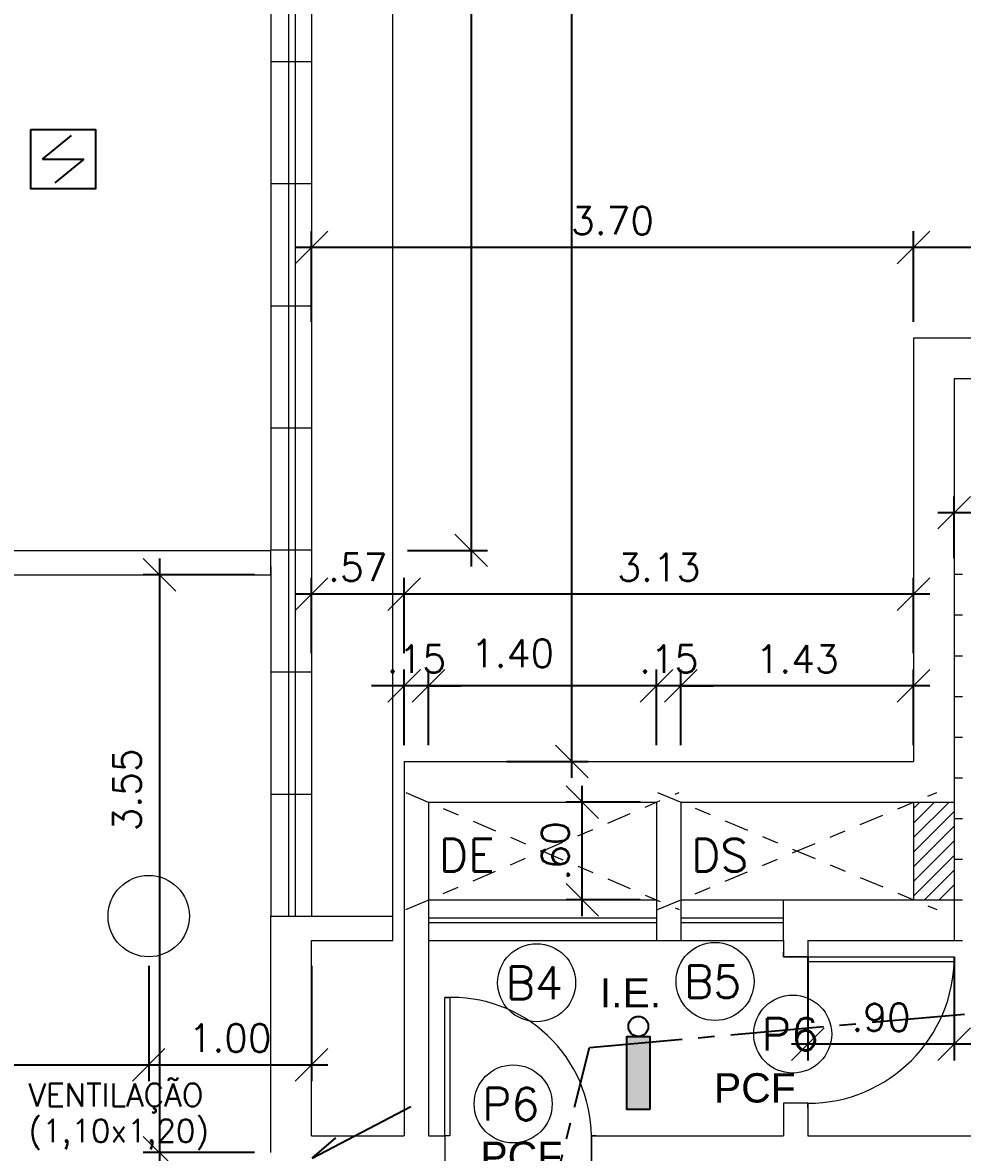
# Model space of a CAD drawing. Header units: millimetres. Extents: x 521 to 1055, y 261 to 520.
# Drawn here: x 545.29 to 551.06, y 403.8 to 410.74 of the extents above; entities that cross this region are included whole.
import ezdxf

# ---------------------------------------------------------------- set-up
doc = ezdxf.new("R2010")
doc.units = ezdxf.units.MM
for name, pattern in [('CENTER2', [28.575, 19.05, -3.175, 3.175, -3.175]), ('CONTINU', [0]), ('DASHDOT', [1, 0.5, -0.25, 0, -0.25])]:
    doc.linetypes.add(name, pattern=pattern)
doc.layers.add('0.1', color=8, linetype='Continuous', lineweight=13)
doc.layers.add('ppci', color=8, linetype='Continuous')
doc.styles.add('ROMANS', font='romans')
doc.styles.get("Standard").update_dxf_attribs({"font": 'romans.shx'})
doc.styles.add('STYLE1', font='sanss___.ttf')
doc.dimstyles.new('Fares Eng - 50', dxfattribs={"dimscale": 2, "dimtxt": 0.085, "dimasz": 0.1, "dimexe": 0.05, "dimexo": 0.05, "dimgap": 0.04, "dimtad": 1, "dimzin": 4, "dimdsep": 46, "dimtxsty": 'ROMANS', "dimblk1": 'OBLIQUE', "dimblk2": 'OBLIQUE', "dimsah": 1, "dimcen": 0.05, "dimdle": 0.05, "dimclrd": 8, "dimclre": 8, "dimclrt": 8, "dimaunit": 1, "dimadec": 0, "dimazin": 0, "dimtfac": 1, "dimtix": 1, "dimtmove": 2, "dimatfit": 0, "dimldrblk": 'OPEN90', "dimfxl": 1, "dimtolj": 1, "dimtzin": 0, "dimarcsym": 0})

# ---------------------------------------------------------------- blocks, each defined once
blk = doc.blocks.new('P90')
for points in [[(0.075, 0.93), (0.075, 0.9), (-0.075, 0.9), (-0.075, 0.93)], [(0.075, -0.03), (0.075, 0), (-0.075, 0), (-0.075, -0.03)]]:
    blk.add_lwpolyline(points)
blk.add_lwpolyline([(0.975, 0.87), (0.075, 0.87), (0.075, 0.9), (0.975, 0.9)], close=True)
at = {"color": 8}
blk.add_arc((0.075, 0.9), 0.9, 270, 0, dxfattribs=at)
blk = doc.blocks.new('_OBLIQUE')
at = {"color": 0, "linetype": 'ByBlock'}
blk.add_line((-0.5, -0.5), (0.5, 0.5), dxfattribs=at)
blk = doc.blocks.new('*D1192')
at = {"layer": '0.1', "color": 8, "linetype": 'CONTINU', "lineweight": -2, "transparency": 16777216}
for p, q in [((551.014, 407.4465), (551.014, 407.825)), ((552.214, 407.4465), (552.214, 407.825)), ((552.314, 407.725), (550.914, 407.725))]:
    blk.add_line(p, q, dxfattribs=at)
at = {"layer": 'DEFPOINTS', "color": 0, "linetype": 'CONTINU', "lineweight": -2, "transparency": 16777216}
for p in [(551.014, 407.725), (551.014, 407.3465), (552.214, 407.3465)]:
    blk.add_point(p, dxfattribs=at)
at = {"layer": '0.1', "color": 8, "linetype": 'CONTINU', "lineweight": -2, "transparency": 16777216, "xscale": 0.2, "yscale": 0.2, "zscale": 0.2, "rotation": 180}
blk.add_blockref('_OBLIQUE', (551.014, 407.725), dxfattribs=at)
at = {"layer": '0.1', "color": 8, "linetype": 'CONTINU', "lineweight": -2, "transparency": 16777216, "xscale": 0.2, "yscale": 0.2, "zscale": 0.2}
blk.add_blockref('_OBLIQUE', (552.214, 407.725), dxfattribs=at)
at = {"layer": '0.1', "color": 8, "linetype": 'CONTINU', "transparency": 16777216, "insert": (551.614, 407.89), "char_height": 0.17, "attachment_point": 5, "style": 'ROMANS'}
blk.add_mtext('\\A1;1.20', dxfattribs=at)
blk = doc.blocks.new('_Open90')
at = {"color": 0, "linetype": 'ByBlock', "lineweight": -2}
for p, q in [((-0.5, 0.5), (0, 0)), ((0, 0), (-1, 0)), ((0, 0), (-0.5, -0.5))]:
    blk.add_line(p, q, dxfattribs=at)
blk = doc.blocks.new('*D1195')
at = {"layer": '0.1', "color": 8, "lineweight": -2, "transparency": 16777216}
for p, q in [((551.014, 404.9965), (551.014, 404.36)), ((553.564, 404.9965), (553.564, 404.36)), ((553.664, 404.46), (550.914, 404.46))]:
    blk.add_line(p, q, dxfattribs=at)
at = {"layer": 'DEFPOINTS', "color": 0, "lineweight": -2, "transparency": 16777216}
for p in [(551.014, 405.0965), (553.564, 405.0965), (551.014, 404.46)]:
    blk.add_point(p, dxfattribs=at)
at = {"layer": '0.1', "color": 8, "lineweight": -2, "transparency": 16777216, "xscale": 0.2, "yscale": 0.2, "zscale": 0.2, "rotation": 180}
blk.add_blockref('_OBLIQUE', (551.014, 404.46), dxfattribs=at)
at = {"layer": '0.1', "color": 8, "lineweight": -2, "transparency": 16777216, "xscale": 0.2, "yscale": 0.2, "zscale": 0.2}
blk.add_blockref('_OBLIQUE', (553.564, 404.46), dxfattribs=at)
at = {"layer": '0.1', "color": 8, "transparency": 16777216, "insert": (552.289, 404.625), "char_height": 0.17, "attachment_point": 5, "style": 'ROMANS'}
blk.add_mtext('\\A1;2.55', dxfattribs=at)
blk = doc.blocks.new('*D1196')
at = {"layer": '0.1', "color": 8, "linetype": 'CONTINU', "lineweight": -2, "transparency": 16777216}
for p, q in [((550.114, 404.9965), (550.114, 404.36)), ((551.014, 404.9965), (551.014, 404.36)), ((551.114, 404.46), (550.014, 404.46))]:
    blk.add_line(p, q, dxfattribs=at)
at = {"layer": 'DEFPOINTS', "color": 0, "linetype": 'CONTINU', "lineweight": -2, "transparency": 16777216}
for p in [(550.114, 405.0965), (551.014, 405.0965), (550.114, 404.46)]:
    blk.add_point(p, dxfattribs=at)
at = {"layer": '0.1', "color": 8, "linetype": 'CONTINU', "lineweight": -2, "transparency": 16777216, "xscale": 0.2, "yscale": 0.2, "zscale": 0.2, "rotation": 180}
blk.add_blockref('_OBLIQUE', (550.114, 404.46), dxfattribs=at)
at = {"layer": '0.1', "color": 8, "linetype": 'CONTINU', "lineweight": -2, "transparency": 16777216, "xscale": 0.2, "yscale": 0.2, "zscale": 0.2}
blk.add_blockref('_OBLIQUE', (551.014, 404.46), dxfattribs=at)
at = {"layer": '0.1', "color": 8, "linetype": 'CONTINU', "transparency": 16777216, "insert": (550.564, 404.625), "char_height": 0.17, "attachment_point": 5, "style": 'ROMANS'}
blk.add_mtext('\\A1;.90', dxfattribs=at)
blk = doc.blocks.new('P90 - parede 25cm')
for points in [[(-0.125, 0.93), (-0.125, 0.9), (0.125, 0.9), (0.125, 0.93)], [(-0.125, -0.03), (-0.125, 0), (0.125, 0), (0.125, -0.03)]]:
    blk.add_lwpolyline(points)
blk.add_lwpolyline([(-0.975, 0.03), (-0.125, 0.03), (-0.125, 0), (-0.975, 0)], close=True)
at = {"color": 8}
blk.add_arc((-0.1175, 0.0415), 0.8585, 90.50075, 182.77241, dxfattribs=at)
blk = doc.blocks.new('*D1123')
at = {"layer": '0.1', "color": 8, "linetype": 'CONTINU', "lineweight": -2, "transparency": 16777216}
for p, q in [((541.439, 404.9403), (541.439, 404.2325)), ((546.064, 404.9403), (546.064, 404.2325)), ((541.339, 404.3325), (546.164, 404.3325))]:
    blk.add_line(p, q, dxfattribs=at)
at = {"layer": 'DEFPOINTS', "color": 0, "linetype": 'CONTINU', "lineweight": -2, "transparency": 16777216}
for p in [(541.439, 405.0403), (546.064, 405.0403), (546.064, 404.3325)]:
    blk.add_point(p, dxfattribs=at)
at = {"layer": '0.1', "color": 8, "linetype": 'CONTINU', "lineweight": -2, "transparency": 16777216, "xscale": 0.2, "yscale": 0.2, "zscale": 0.2, "rotation": 180}
blk.add_blockref('_OBLIQUE', (541.439, 404.3325), dxfattribs=at)
at = {"layer": '0.1', "color": 8, "linetype": 'CONTINU', "lineweight": -2, "transparency": 16777216, "xscale": 0.2, "yscale": 0.2, "zscale": 0.2}
blk.add_blockref('_OBLIQUE', (546.064, 404.3325), dxfattribs=at)
at = {"layer": '0.1', "color": 8, "linetype": 'CONTINU', "transparency": 16777216, "insert": (543.7515, 404.4975), "char_height": 0.17, "attachment_point": 5, "style": 'ROMANS'}
blk.add_mtext('\\A1;4.625', dxfattribs=at)
blk = doc.blocks.new('*D1124')
at = {"layer": '0.1', "color": 8, "linetype": 'CONTINU', "lineweight": -2, "transparency": 16777216}
for p, q in [((546.064, 404.9403), (546.064, 404.2325)), ((547.064, 404.9403), (547.064, 404.2325)), ((545.964, 404.3325), (547.164, 404.3325))]:
    blk.add_line(p, q, dxfattribs=at)
at = {"layer": 'DEFPOINTS', "color": 0, "linetype": 'CONTINU', "lineweight": -2, "transparency": 16777216}
for p in [(546.064, 405.0403), (547.064, 405.0403), (547.064, 404.3325)]:
    blk.add_point(p, dxfattribs=at)
at = {"layer": '0.1', "color": 8, "linetype": 'CONTINU', "lineweight": -2, "transparency": 16777216, "xscale": 0.2, "yscale": 0.2, "zscale": 0.2, "rotation": 180}
blk.add_blockref('_OBLIQUE', (546.064, 404.3325), dxfattribs=at)
at = {"layer": '0.1', "color": 8, "linetype": 'CONTINU', "lineweight": -2, "transparency": 16777216, "xscale": 0.2, "yscale": 0.2, "zscale": 0.2}
blk.add_blockref('_OBLIQUE', (547.064, 404.3325), dxfattribs=at)
at = {"layer": '0.1', "color": 8, "linetype": 'CONTINU', "transparency": 16777216, "insert": (546.564, 404.4975), "char_height": 0.17, "attachment_point": 5, "style": 'ROMANS'}
blk.add_mtext('\\A1;1.00', dxfattribs=at)
blk = doc.blocks.new('*D1141')
at = {"layer": '0.1', "color": 8, "linetype": 'CONTINU', "lineweight": -2, "transparency": 16777216}
for p, q in [((550.764, 408.8965), (550.764, 409.4536)), ((553.814, 408.8965), (553.814, 409.4536)), ((553.914, 409.3536), (550.664, 409.3536))]:
    blk.add_line(p, q, dxfattribs=at)
at = {"layer": 'DEFPOINTS', "color": 0, "linetype": 'CONTINU', "lineweight": -2, "transparency": 16777216}
for p in [(550.764, 409.3536), (550.764, 408.7965), (553.814, 408.7965)]:
    blk.add_point(p, dxfattribs=at)
at = {"layer": '0.1', "color": 8, "linetype": 'CONTINU', "lineweight": -2, "transparency": 16777216, "xscale": 0.2, "yscale": 0.2, "zscale": 0.2, "rotation": 180}
blk.add_blockref('_OBLIQUE', (550.764, 409.3536), dxfattribs=at)
at = {"layer": '0.1', "color": 8, "linetype": 'CONTINU', "lineweight": -2, "transparency": 16777216, "xscale": 0.2, "yscale": 0.2, "zscale": 0.2}
blk.add_blockref('_OBLIQUE', (553.814, 409.3536), dxfattribs=at)
at = {"layer": '0.1', "color": 8, "linetype": 'CONTINU', "transparency": 16777216, "insert": (552.289, 409.5186), "char_height": 0.17, "attachment_point": 5, "style": 'ROMANS'}
blk.add_mtext('\\A1;3.05', dxfattribs=at)
blk = doc.blocks.new('*D1142')
at = {"layer": '0.1', "color": 8, "linetype": 'CONTINU', "lineweight": -2, "transparency": 16777216}
for p, q in [((547.064, 408.8965), (547.064, 409.4536)), ((550.764, 408.8965), (550.764, 409.4536)), ((550.864, 409.3536), (546.964, 409.3536))]:
    blk.add_line(p, q, dxfattribs=at)
at = {"layer": 'DEFPOINTS', "color": 0, "linetype": 'CONTINU', "lineweight": -2, "transparency": 16777216}
for p in [(547.064, 409.3536), (547.064, 408.7965), (550.764, 408.7965)]:
    blk.add_point(p, dxfattribs=at)
at = {"layer": '0.1', "color": 8, "linetype": 'CONTINU', "lineweight": -2, "transparency": 16777216, "xscale": 0.2, "yscale": 0.2, "zscale": 0.2, "rotation": 180}
blk.add_blockref('_OBLIQUE', (547.064, 409.3536), dxfattribs=at)
at = {"layer": '0.1', "color": 8, "linetype": 'CONTINU', "lineweight": -2, "transparency": 16777216, "xscale": 0.2, "yscale": 0.2, "zscale": 0.2}
blk.add_blockref('_OBLIQUE', (550.764, 409.3536), dxfattribs=at)
at = {"layer": '0.1', "color": 8, "linetype": 'CONTINU', "transparency": 16777216, "insert": (548.914, 409.5186), "char_height": 0.17, "attachment_point": 5, "style": 'ROMANS'}
blk.add_mtext('\\A1;3.70', dxfattribs=at)
blk = doc.blocks.new('*D1216')
at = {"layer": '0.1', "color": 8, "linetype": 'CONTINU', "lineweight": -2, "transparency": 16777216}
for p, q in [((549.334, 406.2965), (549.334, 406.7616)), ((550.764, 406.2965), (550.764, 406.7616)), ((550.864, 406.6616), (549.234, 406.6616))]:
    blk.add_line(p, q, dxfattribs=at)
at = {"layer": 'DEFPOINTS', "color": 0, "linetype": 'CONTINU', "lineweight": -2, "transparency": 16777216}
for p in [(549.334, 406.6616), (549.334, 406.1965), (550.764, 406.1965)]:
    blk.add_point(p, dxfattribs=at)
at = {"layer": '0.1', "color": 8, "linetype": 'CONTINU', "lineweight": -2, "transparency": 16777216, "xscale": 0.2, "yscale": 0.2, "zscale": 0.2, "rotation": 180}
blk.add_blockref('_OBLIQUE', (549.334, 406.6616), dxfattribs=at)
at = {"layer": '0.1', "color": 8, "linetype": 'CONTINU', "lineweight": -2, "transparency": 16777216, "xscale": 0.2, "yscale": 0.2, "zscale": 0.2}
blk.add_blockref('_OBLIQUE', (550.764, 406.6616), dxfattribs=at)
at = {"layer": '0.1', "color": 8, "linetype": 'CONTINU', "transparency": 16777216, "insert": (550.049, 406.8266), "char_height": 0.17, "attachment_point": 5, "style": 'ROMANS'}
blk.add_mtext('\\A1;1.43', dxfattribs=at)
blk = doc.blocks.new('*D1143')
at = {"layer": '0.1', "color": 8, "linetype": 'CONTINU', "lineweight": -2, "transparency": 16777216}
for p, q in [((549.184, 406.2965), (549.184, 406.7616)), ((549.334, 406.2965), (549.334, 406.7616)), ((549.184, 406.6616), (548.984, 406.6616)), ((549.334, 406.6616), (549.184, 406.6616)), ((549.334, 406.6616), (549.534, 406.6616))]:
    blk.add_line(p, q, dxfattribs=at)
at = {"layer": 'DEFPOINTS', "color": 0, "linetype": 'CONTINU', "lineweight": -2, "transparency": 16777216}
for p in [(549.184, 406.6616), (549.184, 406.1965), (549.334, 406.1965)]:
    blk.add_point(p, dxfattribs=at)
at = {"layer": '0.1', "color": 8, "linetype": 'CONTINU', "lineweight": -2, "transparency": 16777216, "xscale": 0.2, "yscale": 0.2, "zscale": 0.2}
blk.add_blockref('_OBLIQUE', (549.184, 406.6616), dxfattribs=at)
at = {"layer": '0.1', "color": 8, "linetype": 'CONTINU', "lineweight": -2, "transparency": 16777216, "xscale": 0.2, "yscale": 0.2, "zscale": 0.2, "rotation": 180}
blk.add_blockref('_OBLIQUE', (549.334, 406.6616), dxfattribs=at)
at = {"layer": '0.1', "color": 8, "linetype": 'CONTINU', "transparency": 16777216, "insert": (549.259, 406.8266), "char_height": 0.17, "attachment_point": 5, "style": 'ROMANS'}
blk.add_mtext('\\A1;.15', dxfattribs=at)
blk = doc.blocks.new('*D1144')
at = {"layer": '0.1', "color": 8, "linetype": 'CONTINU', "lineweight": -2, "transparency": 16777216}
for p, q in [((547.784, 406.2965), (547.784, 406.7616)), ((549.184, 406.2965), (549.184, 406.7616)), ((549.284, 406.6616), (547.684, 406.6616))]:
    blk.add_line(p, q, dxfattribs=at)
at = {"layer": 'DEFPOINTS', "color": 0, "linetype": 'CONTINU', "lineweight": -2, "transparency": 16777216}
for p in [(547.784, 406.6616), (547.784, 406.1965), (549.184, 406.1965)]:
    blk.add_point(p, dxfattribs=at)
at = {"layer": '0.1', "color": 8, "linetype": 'CONTINU', "lineweight": -2, "transparency": 16777216, "xscale": 0.2, "yscale": 0.2, "zscale": 0.2, "rotation": 180}
blk.add_blockref('_OBLIQUE', (547.784, 406.6616), dxfattribs=at)
at = {"layer": '0.1', "color": 8, "linetype": 'CONTINU', "lineweight": -2, "transparency": 16777216, "xscale": 0.2, "yscale": 0.2, "zscale": 0.2}
blk.add_blockref('_OBLIQUE', (549.184, 406.6616), dxfattribs=at)
at = {"layer": '0.1', "color": 8, "linetype": 'CONTINU', "transparency": 16777216, "insert": (548.3005, 406.8616), "char_height": 0.17, "attachment_point": 5, "style": 'ROMANS'}
blk.add_mtext('\\A1;1.40', dxfattribs=at)
blk = doc.blocks.new('*D1217')
at = {"layer": '0.1', "color": 8, "linetype": 'CONTINU', "lineweight": -2, "transparency": 16777216}
for p, q in [((547.634, 406.2965), (547.634, 406.7616)), ((547.784, 406.2965), (547.784, 406.7616)), ((547.634, 406.6616), (547.434, 406.6616)), ((547.784, 406.6616), (547.634, 406.6616)), ((547.784, 406.6616), (547.984, 406.6616))]:
    blk.add_line(p, q, dxfattribs=at)
at = {"layer": 'DEFPOINTS', "color": 0, "linetype": 'CONTINU', "lineweight": -2, "transparency": 16777216}
for p in [(547.634, 406.6616), (547.634, 406.1965), (547.784, 406.1965)]:
    blk.add_point(p, dxfattribs=at)
at = {"layer": '0.1', "color": 8, "linetype": 'CONTINU', "lineweight": -2, "transparency": 16777216, "xscale": 0.2, "yscale": 0.2, "zscale": 0.2}
blk.add_blockref('_OBLIQUE', (547.634, 406.6616), dxfattribs=at)
at = {"layer": '0.1', "color": 8, "linetype": 'CONTINU', "lineweight": -2, "transparency": 16777216, "xscale": 0.2, "yscale": 0.2, "zscale": 0.2, "rotation": 180}
blk.add_blockref('_OBLIQUE', (547.784, 406.6616), dxfattribs=at)
at = {"layer": '0.1', "color": 8, "linetype": 'CONTINU', "transparency": 16777216, "insert": (547.709, 406.8266), "char_height": 0.17, "attachment_point": 5, "style": 'ROMANS'}
blk.add_mtext('\\A1;.15', dxfattribs=at)
blk = doc.blocks.new('*D1148')
at = {"layer": '0.1', "color": 8, "linetype": 'CONTINU', "lineweight": -2, "transparency": 16777216}
for p, q in [((547.634, 406.8616), (547.634, 407.3247)), ((550.764, 406.8616), (550.764, 407.3247)), ((550.864, 407.2247), (547.534, 407.2247))]:
    blk.add_line(p, q, dxfattribs=at)
at = {"layer": 'DEFPOINTS', "color": 0, "linetype": 'CONTINU', "lineweight": -2, "transparency": 16777216}
for p in [(547.634, 407.2247), (547.634, 406.7616), (550.764, 406.7616)]:
    blk.add_point(p, dxfattribs=at)
at = {"layer": '0.1', "color": 8, "linetype": 'CONTINU', "lineweight": -2, "transparency": 16777216, "xscale": 0.2, "yscale": 0.2, "zscale": 0.2, "rotation": 180}
blk.add_blockref('_OBLIQUE', (547.634, 407.2247), dxfattribs=at)
at = {"layer": '0.1', "color": 8, "linetype": 'CONTINU', "lineweight": -2, "transparency": 16777216, "xscale": 0.2, "yscale": 0.2, "zscale": 0.2}
blk.add_blockref('_OBLIQUE', (550.764, 407.2247), dxfattribs=at)
at = {"layer": '0.1', "color": 8, "linetype": 'CONTINU', "transparency": 16777216, "insert": (549.199, 407.3897), "char_height": 0.17, "attachment_point": 5, "style": 'ROMANS'}
blk.add_mtext('\\A1;3.13', dxfattribs=at)
blk = doc.blocks.new('*D1149')
at = {"layer": '0.1', "color": 8, "linetype": 'CONTINU', "lineweight": -2, "transparency": 16777216}
for p, q in [((547.064, 406.8616), (547.064, 407.3247)), ((547.634, 406.8616), (547.634, 407.3247)), ((547.734, 407.2247), (546.964, 407.2247))]:
    blk.add_line(p, q, dxfattribs=at)
at = {"layer": 'DEFPOINTS', "color": 0, "linetype": 'CONTINU', "lineweight": -2, "transparency": 16777216}
for p in [(547.064, 407.2247), (547.064, 406.7616), (547.634, 406.7616)]:
    blk.add_point(p, dxfattribs=at)
at = {"layer": '0.1', "color": 8, "linetype": 'CONTINU', "lineweight": -2, "transparency": 16777216, "xscale": 0.2, "yscale": 0.2, "zscale": 0.2, "rotation": 180}
blk.add_blockref('_OBLIQUE', (547.064, 407.2247), dxfattribs=at)
at = {"layer": '0.1', "color": 8, "linetype": 'CONTINU', "lineweight": -2, "transparency": 16777216, "xscale": 0.2, "yscale": 0.2, "zscale": 0.2}
blk.add_blockref('_OBLIQUE', (547.634, 407.2247), dxfattribs=at)
at = {"layer": '0.1', "color": 8, "linetype": 'CONTINU', "transparency": 16777216, "insert": (547.349, 407.3897), "char_height": 0.17, "attachment_point": 5, "style": 'ROMANS'}
blk.add_mtext('\\A1;.57', dxfattribs=at)
blk = doc.blocks.new('*D1218')
at = {"layer": '0.1', "color": 8, "lineweight": -2, "transparency": 16777216}
for p, q in [((546.1301, 407.4436), (546.1301, 403.6936)), ((546.714, 407.3436), (546.0301, 407.3436)), ((546.714, 403.7936), (546.0301, 403.7936))]:
    blk.add_line(p, q, dxfattribs=at)
at = {"layer": 'DEFPOINTS', "color": 0, "lineweight": -2, "transparency": 16777216}
for p in [(546.814, 407.3436), (546.1301, 403.7936), (546.814, 403.7936)]:
    blk.add_point(p, dxfattribs=at)
at = {"layer": '0.1', "color": 8, "lineweight": -2, "transparency": 16777216, "xscale": 0.2, "yscale": 0.2, "zscale": 0.2}
for p, rotation in [((546.1301, 407.3436), 90), ((546.1301, 403.7936), 270)]:
    blk.add_blockref('_OBLIQUE', p, dxfattribs=dict(at, rotation=rotation))
at = {"layer": '0.1', "color": 8, "transparency": 16777216, "insert": (545.9301, 406.0224), "char_height": 0.17, "attachment_point": 5, "rotation": 90, "style": 'ROMANS'}
blk.add_mtext('\\A1;3.55', dxfattribs=at)
blk = doc.blocks.new('*D1228')
at = {"layer": '0.1', "color": 8, "linetype": 'CONTINU', "lineweight": -2, "transparency": 16777216}
for p, q in [((548.6642, 406.0965), (548.6642, 424.3465)), ((548.2628, 424.2465), (548.7642, 424.2465)), ((548.2628, 406.1965), (548.7642, 406.1965))]:
    blk.add_line(p, q, dxfattribs=at)
at = {"layer": 'DEFPOINTS', "color": 0, "linetype": 'CONTINU', "lineweight": -2, "transparency": 16777216}
for p in [(548.1628, 424.2465), (548.6642, 424.2465), (548.1628, 406.1965)]:
    blk.add_point(p, dxfattribs=at)
at = {"layer": '0.1', "color": 8, "linetype": 'CONTINU', "lineweight": -2, "transparency": 16777216, "xscale": 0.2, "yscale": 0.2, "zscale": 0.2}
for p, rotation in [((548.6642, 424.2465), 90), ((548.6642, 406.1965), 270)]:
    blk.add_blockref('_OBLIQUE', p, dxfattribs=dict(at, rotation=rotation))
at = {"layer": '0.1', "color": 8, "linetype": 'CONTINU', "transparency": 16777216, "insert": (548.4992, 415.2215), "char_height": 0.17, "attachment_point": 5, "rotation": 90, "style": 'ROMANS'}
blk.add_mtext('\\A1;18.05', dxfattribs=at)
blk = doc.blocks.new('*D1186')
at = {"layer": '0.1', "color": 8, "linetype": 'CONTINU', "lineweight": -2, "transparency": 16777216}
for p, q in [((548.0455, 418.2465), (548.0455, 407.3936)), ((547.664, 418.1465), (548.1455, 418.1465)), ((547.6538, 407.4936), (548.1455, 407.4936))]:
    blk.add_line(p, q, dxfattribs=at)
at = {"layer": 'DEFPOINTS', "color": 0, "linetype": 'CONTINU', "lineweight": -2, "transparency": 16777216}
for p in [(547.564, 418.1465), (547.5538, 407.4936), (548.0455, 407.4936)]:
    blk.add_point(p, dxfattribs=at)
at = {"layer": '0.1', "color": 8, "linetype": 'CONTINU', "lineweight": -2, "transparency": 16777216, "xscale": 0.2, "yscale": 0.2, "zscale": 0.2}
for p, rotation in [((548.0455, 418.1465), 90), ((548.0455, 407.4936), 270)]:
    blk.add_blockref('_OBLIQUE', p, dxfattribs=dict(at, rotation=rotation))
at = {"layer": '0.1', "color": 8, "linetype": 'CONTINU', "transparency": 16777216, "insert": (547.8805, 412.82), "char_height": 0.17, "attachment_point": 5, "rotation": 90, "style": 'ROMANS'}
blk.add_mtext('\\A1;10.65', dxfattribs=at)
blk = doc.blocks.new('*D2474')
at = {"layer": '0.1', "color": 8, "linetype": 'CONTINU', "lineweight": -2, "transparency": 16777216}
for p, q in [((548.7286, 405.2465), (548.7286, 406.0465)), ((549.084, 405.9465), (548.6286, 405.9465)), ((549.084, 405.3465), (548.6286, 405.3465))]:
    blk.add_line(p, q, dxfattribs=at)
at = {"layer": 'DEFPOINTS', "color": 0, "linetype": 'CONTINU', "lineweight": -2, "transparency": 16777216}
for p in [(548.7286, 405.9465), (549.184, 405.9465), (549.184, 405.3465)]:
    blk.add_point(p, dxfattribs=at)
at = {"layer": '0.1', "color": 8, "linetype": 'CONTINU', "lineweight": -2, "transparency": 16777216, "xscale": 0.2, "yscale": 0.2, "zscale": 0.2}
for p, rotation in [((548.7286, 405.9465), 90), ((548.7286, 405.3465), 270)]:
    blk.add_blockref('_OBLIQUE', p, dxfattribs=dict(at, rotation=rotation))
at = {"layer": '0.1', "color": 8, "linetype": 'CONTINU', "transparency": 16777216, "insert": (548.5636, 405.6465), "char_height": 0.17, "attachment_point": 5, "rotation": 90, "style": 'ROMANS'}
blk.add_mtext('\\A1;.60', dxfattribs=at)

msp = doc.modelspace()

# ---------------------------------------------------------------- hatches: boundary and pattern name
at = {"layer": '0.1', "linetype": 'CONTINU'}
h = msp.add_hatch(dxfattribs=at)
h.set_pattern_fill('ANSI31', color=8, scale=0.02, style=0)
h.set_pattern_definition([(45, (-169.812335, 0), (-0.0449012806, 0.0449012806), [])])
h.paths.add_polyline_path([(551.01404, 405.94649), (550.76404, 405.94649), (550.76404, 405.34649), (551.01404, 405.34649)])
at = {"layer": 'ppci'}
msp.add_hatch(color=10, dxfattribs=at).paths.add_polyline_path([(549.1441, 404.50785), (549.0016, 404.50785), (549.0016, 404.05932), (549.1441, 404.05932)])

# ---------------------------------------------------------------- linework, layer by layer
at = {"layer": '0.1', "color": 8, "linetype": 'CONTINU'}
for p, q in [((546.92404, 423.09649), (546.92404, 405.24649)), ((546.96404, 423.09649), (546.96404, 405.24649)), ((547.06404, 423.09649), (547.06404, 405.24649)), ((547.56404, 405.24649), (547.56404, 423.09649)), ((546.81404, 411.24649), (546.81404, 407.49357)), ((546.81404, 410.49649), (547.06404, 410.49649)), ((546.81404, 409.74649), (547.06404, 409.74649)), ((546.81404, 408.99649), (547.06404, 408.99649)), ((546.81404, 408.24649), (547.06404, 408.24649)), ((546.81404, 407.49649), (547.06404, 407.49649)), ((546.81404, 407.39357), (546.81404, 405.24649)), ((546.81404, 406.74649), (547.06404, 406.74649)), ((546.81404, 405.99649), (547.06404, 405.99649))]:
    msp.add_line(p, q, dxfattribs=at)
at = {"layer": '0.1', "color": 7}
for p, q in [((550.76404, 408.79649), (550.76404, 406.19649)), ((553.81404, 408.79649), (550.76404, 408.79649)), ((551.01404, 408.54649), (551.01404, 405.94649)), ((553.56404, 408.54649), (551.01404, 408.54649)), ((540.46404, 407.49357), (546.81404, 407.49357)), ((546.81404, 407.34357), (546.81404, 407.49357)), ((540.46404, 407.34357), (546.81404, 407.34357)), ((551.01404, 406.34495), (551.01404, 405.94649)), ((547.63404, 406.19649), (547.63404, 403.89649)), ((547.63404, 406.19649), (550.76404, 406.19649)), ((547.63404, 406.19649), (550.76404, 406.19649)), ((547.63404, 406.19649), (547.63404, 405.04649)), ((547.78404, 405.94649), (547.78404, 405.09649)), ((547.78404, 405.94649), (549.18404, 405.94649)), ((549.18404, 405.94649), (549.18404, 405.09649)), ((549.33404, 405.94649), (551.01404, 405.94649)), ((549.33404, 405.94649), (549.33404, 405.34649)), ((550.76404, 405.94649), (550.76404, 405.34649)), ((551.01404, 405.94649), (551.01404, 405.34649)), ((549.33404, 405.34649), (549.33404, 405.09649)), ((549.96404, 405.34649), (551.01404, 405.34649)), ((549.96404, 405.09649), (549.96404, 405.34649)), ((551.01404, 405.34649), (551.01404, 405.09649)), ((551.01404, 405.34649), (551.01404, 405.09649)), ((546.81404, 405.24649), (547.56404, 405.24649)), ((546.81404, 403.79357), (546.81404, 405.24649)), ((547.56404, 405.09649), (547.56404, 405.24649)), ((547.06404, 403.89649), (547.06404, 405.09649)), ((547.06404, 405.09649), (547.56404, 405.09649)), ((547.78404, 405.09649), (547.78404, 403.89649)), ((549.18404, 405.09649), (549.33404, 405.09649)), ((549.96404, 405.09649), (549.96404, 404.99649)), ((550.11404, 405.09649), (550.11404, 404.99649)), ((550.11404, 405.09649), (551.01404, 405.09649)), ((550.11404, 405.09649), (551.01404, 405.09649)), ((549.96404, 404.99649), (550.11404, 404.99649)), ((550.11404, 404.09649), (549.96404, 404.09649)), ((549.96404, 404.09649), (549.96404, 403.89649)), ((550.11404, 404.09649), (550.11404, 403.89649)), ((547.06404, 403.89649), (547.63404, 403.89649)), ((547.78404, 403.89649), (547.88404, 403.89649)), ((547.88404, 403.89649), (547.88404, 403.64649)), ((548.78404, 403.64649), (548.78404, 403.89649)), ((548.78404, 403.89649), (549.96404, 403.89649)), ((550.11404, 403.89649), (553.56404, 403.89649))]:
    msp.add_line(p, q, dxfattribs=at)
at = {"layer": '0.1', "color": 8}
for p, q in [((551.01404, 407.34649), (551.06404, 407.34649)), ((551.01404, 407.09649), (551.06404, 407.09649)), ((551.01404, 406.84649), (551.06404, 406.84649)), ((551.01404, 406.59649), (551.06404, 406.59649)), ((551.01404, 406.34649), (551.06404, 406.34649)), ((551.01404, 406.09649), (551.06404, 406.09649)), ((551.01404, 405.94649), (551.01404, 405.34649)), ((551.01404, 405.84649), (551.06404, 405.84649)), ((551.01404, 405.59649), (551.06404, 405.59649)), ((547.78404, 405.34649), (549.18404, 405.34649)), ((549.33404, 405.34649), (549.96404, 405.34649)), ((551.01404, 405.34649), (551.06404, 405.34649)), ((547.78404, 405.23649), (549.18404, 405.23649)), ((547.78404, 405.20649), (549.18404, 405.20649)), ((549.33404, 405.23649), (549.96404, 405.23649)), ((549.33404, 405.20649), (549.96404, 405.20649)), ((547.78404, 405.09649), (549.18404, 405.09649)), ((547.78404, 405.09649), (549.18404, 405.09649)), ((549.18404, 405.09649), (549.96404, 405.09649)), ((549.33404, 405.09649), (549.96404, 405.09649)), ((551.01404, 405.09649), (551.06404, 405.09649))]:
    msp.add_line(p, q, dxfattribs=at)
at = {"layer": '0.1', "color": 8, "linetype": 'DASHDOT', "ltscale": 0.3}
for p, q in [((547.64404, 405.28649), (549.32404, 406.00649)), ((547.64404, 406.00649), (549.32404, 405.28649)), ((549.19104, 405.28649), (550.90704, 406.00649)), ((549.19104, 406.00649), (550.90704, 405.28649))]:
    msp.add_line(p, q, dxfattribs=at)
at = {"layer": '0.1', "color": 7}
msp.add_circle((546.06404, 405.24649), 0.25, dxfattribs=at)
at = {"layer": '0.1', "color": 8}
for centre in [(548.448, 404.83758), (549.54407, 404.84518), (550.02112, 404.52202), (548.30347, 404.093)]:
    msp.add_circle(centre, 0.23964, dxfattribs=at)
at = {"layer": 'ppci', "color": 10, "linetype": 'Continuous'}
for p, q in [((545.41179, 409.89672), (545.59042, 410.04304)), ((545.41179, 409.89672), (545.6651, 409.89672)), ((545.6651, 409.89672), (545.48647, 409.75041))]:
    msp.add_line(p, q, dxfattribs=at)
at = {"layer": 'ppci', "color": 10}
for q in [(547.67406, 404.07717), (547.21422, 403.88396)]:
    msp.add_line((547.06811, 403.75873), q, dxfattribs=at)
at = {"layer": 'ppci', "color": 10, "linetype": 'Continuous'}
msp.add_lwpolyline([(545.34054, 410.07893), (545.73634, 410.07893), (545.73634, 409.71451), (545.34054, 409.71451)], close=True, dxfattribs=at)
at = {"layer": 'ppci', "color": 10, "linetype": 'CENTER2', "lineweight": -2, "ltscale": 0.03}
msp.add_lwpolyline([(531.31404, 374.49649), (533.81307, 378.93582), (538.32123, 379.45558), (539.58998, 400.52147), (548.25506, 402.38245), (548.77242, 404.43977), (551.35473, 404.66988), (551.52521, 405.09649)], dxfattribs=at)
at = {"layer": 'ppci', "color": 10}
msp.add_lwpolyline([(549.1441, 404.05932), (549.0016, 404.05932), (549.0016, 404.50785), (549.1441, 404.50785)], close=True, dxfattribs=at)
msp.add_circle((549.07285, 404.56903), 0.06117, dxfattribs=at)

# ---------------------------------------------------------------- block references
at = {"layer": '0.1', "color": 8}
msp.add_blockref('P90', (550.03904, 404.09649), dxfattribs=at)
at = {"layer": '0.1', "color": 8, "rotation": 270}
msp.add_blockref('P90 - parede 25cm', (547.88404, 403.77149), dxfattribs=at)

# ---------------------------------------------------------------- texts
at = {"layer": '0.1', "color": 8}
for s, height, p in [('DE', 0.2, (547.84698, 405.52053)), ('DS', 0.2, (549.39698, 405.52053)), ('B4', 0.2, (548.25739, 404.73607)), ('B5', 0.2, (549.35346, 404.74366)), ('P6', 0.2, (549.83051, 404.42051)), ('VENTILAÇÃO', 0.14, (545.32548, 404.07788)), ('P6', 0.2, (548.11287, 403.99149)), ('(1,10x1,20)', 0.14, (545.32548, 403.85814))]:
    msp.add_text(s, height=height, dxfattribs=at).set_placement(p)
at = {"layer": 'ppci', "color": 10, "style": 'STYLE1'}
for s, p in [('I.E.', (548.83595, 404.68529)), ('PCF', (549.53704, 404.10153)), ('PCF', (548.10215, 403.68104))]:
    msp.add_text(s, height=0.18, dxfattribs=at).set_placement(p)

# ---------------------------------------------------------------- dimensions: what is measured, and where the dimension line sits
at = {"layer": '0.1', "color": 8, "linetype": 'CONTINU'}
for base, p1, p2, picture, middle in [((548.66424, 424.24649), (548.16279, 406.19649), (548.16279, 424.24649), '*D1228', (548.49924, 415.22149)), ((548.04553, 407.49357), (547.56404, 418.14649), (547.5538, 407.49357), '*D1186', (547.88053, 412.82003)), ((548.72859, 405.94649), (549.18404, 405.34649), (549.18404, 405.94649), '*D2474', (548.56359, 405.64649))]:
    dim = msp.add_linear_dim(base=base, p1=p1, p2=p2, angle=90, dimstyle='Fares Eng - 50', dxfattribs=at)
    dim.commit()
    dim.dimension.update_dxf_attribs({"geometry": picture, "text_midpoint": middle})
for base, p1, p2, picture, middle in [((547.06404, 409.35358), (550.76404, 408.79649), (547.06404, 408.79649), '*D1142', (548.91404, 409.51858)), ((550.76404, 409.35358), (553.81404, 408.79649), (550.76404, 408.79649), '*D1141', (552.28904, 409.51858)), ((551.01404, 407.72501), (552.21404, 407.34649), (551.01404, 407.34649), '*D1192', (551.61404, 407.89001)), ((547.06404, 407.2247), (547.63404, 406.76163), (547.06404, 406.76163), '*D1149', (547.34904, 407.3897)), ((547.63404, 407.2247), (550.76404, 406.76163), (547.63404, 406.76163), '*D1148', (549.19904, 407.3897)), ((547.63404, 406.66163), (547.78404, 406.19649), (547.63404, 406.19649), '*D1217', (547.70904, 406.82663)), ((549.18404, 406.66163), (549.33404, 406.19649), (549.18404, 406.19649), '*D1143', (549.25904, 406.82663)), ((549.33404, 406.66163), (550.76404, 406.19649), (549.33404, 406.19649), '*D1216', (550.04904, 406.82663)), ((550.11404, 404.46), (551.01404, 405.09649), (550.11404, 405.09649), '*D1196', (550.56404, 404.625)), ((547.06404, 404.33249), (546.06404, 405.04029), (547.06404, 405.04029), '*D1124', (546.56404, 404.49749))]:
    dim = msp.add_linear_dim(base=base, p1=p1, p2=p2, dimstyle='Fares Eng - 50', dxfattribs=at)
    dim.commit()
    dim.dimension.update_dxf_attribs({"geometry": picture, "text_midpoint": middle})
at = {"layer": '0.1', "color": 7}
dim = msp.add_linear_dim(base=(546.13012, 403.79357), p1=(546.81404, 407.34357), p2=(546.81404, 403.79357), angle=90, dimstyle='Fares Eng - 50', dxfattribs=at)
dim.commit()
dim.dimension.update_dxf_attribs({"geometry": '*D1218', "text_midpoint": (545.93012, 406.02242), "dimtype": 160})
at = {"layer": '0.1', "color": 8, "linetype": 'CONTINU'}
dim = msp.add_linear_dim(base=(547.78404, 406.66163), p1=(549.18404, 406.19649), p2=(547.78404, 406.19649), dimstyle='Fares Eng - 50', dxfattribs=at)
dim.commit()
dim.dimension.update_dxf_attribs({"geometry": '*D1144', "text_midpoint": (548.30049, 406.86163), "dimtype": 160})
at = {"layer": '0.1', "color": 7}
dim = msp.add_linear_dim(base=(551.01404, 404.46), p1=(553.56404, 405.09649), p2=(551.01404, 405.09649), dimstyle='Fares Eng - 50', dxfattribs=at)
dim.commit()
dim.dimension.update_dxf_attribs({"geometry": '*D1195', "text_midpoint": (552.28904, 404.625)})
at = {"layer": '0.1', "color": 8, "linetype": 'CONTINU'}
dim = msp.add_linear_dim(base=(546.06404, 404.33249), p1=(541.43904, 405.04029), p2=(546.06404, 405.04029), dimstyle='Fares Eng - 50', override={"dimdec": 3}, dxfattribs=at)
dim.commit()
dim.dimension.update_dxf_attribs({"geometry": '*D1123', "text_midpoint": (543.75154, 404.49749)})

doc.saveas('drawing.dxf')
